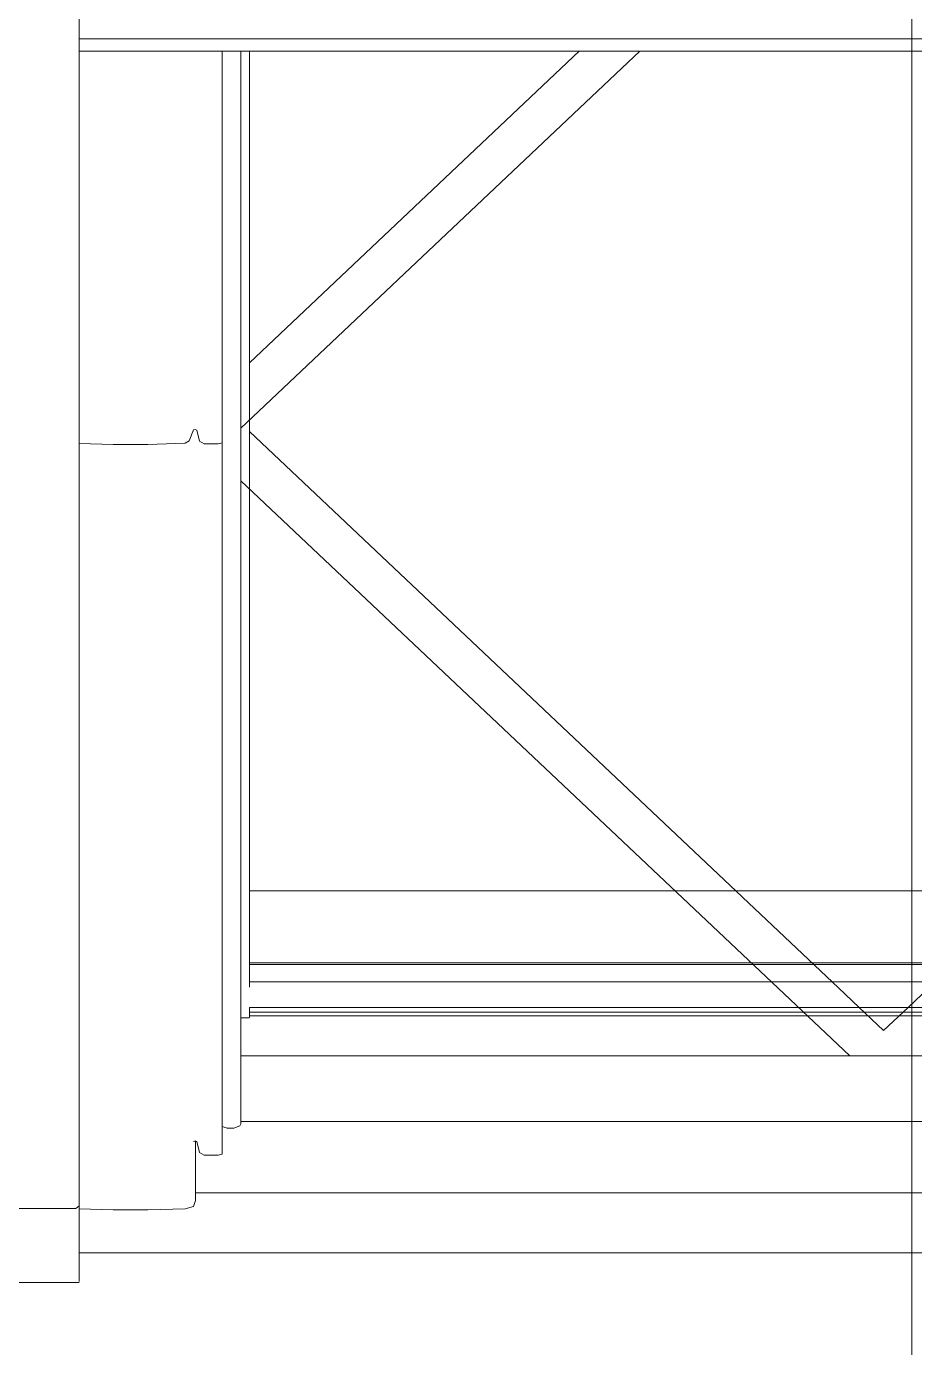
# Model space of a CAD drawing. Header units: metres. Extents: x -3 to 171, y -23 to 41.
# Drawn here: x 17.07 to 17.486, y -15.078 to -14.458 of the extents above; entities that cross this region are included whole.
import ezdxf

# ---------------------------------------------------------------- set-up
doc = ezdxf.new("R2010")
doc.units = ezdxf.units.M
doc.header["$MEASUREMENT"] = 0
doc.set_wipeout_variables(frame=1)
for name, pattern in [('Achse', [0.004, 0.002, -0.001, 0, -0.001]), ('Baufluchtlinie', [0.013, 0.008, -0.005]), ('Schnittlinie', [0.006, 0.003, -0.0015, 0, -0.0015]), ('Wipeout_Contour', [1, 0, -1])]:
    doc.linetypes.add(name, pattern=pattern)
for name, color, linetype in [('6._Dach PP STG1_1_000 Achsraster', 7, 'Continuous'), ('6._Dach PP STG1_1_325 Dachfenster', 7, 'Continuous'), ('6._Dach PP STG1_1_851 Marker Schnitt', 7, 'Continuous'), ('6._Dach PP STG1_1_Neubau_840 Baulinien', 7, 'Continuous')]:
    doc.layers.add(name, color=color, linetype=linetype)

msp = doc.modelspace()

# ---------------------------------------------------------------- linework, layer by layer
at = {"layer": '6._Dach PP STG1_1_000 Achsraster', "color": 5, "linetype": 'Achse', "lineweight": 0, "ltscale": 1000}
msp.add_line((-1.5, -15), (21, -15), dxfattribs=at)
at = {"layer": '6._Dach PP STG1_1_Neubau_840 Baulinien', "color": 1, "linetype": 'Baufluchtlinie', "lineweight": 25, "ltscale": 1000, "true_color": 0xfb0106, "flags": 128}
msp.add_lwpolyline([(-3.0225, -14.98287), (0, -15), (18.98764, -15.00055), (22.9775, -15.00378)], dxfattribs=at)

# ---------------------------------------------------------------- wipeouts: each hides what was drawn before it
at = {"color": 254, "linetype": 'Wipeout_Contour', "lineweight": 0, "ltscale": 89.873695}
msp.add_wipeout([(17.09465, -14.65366), (17.11055, -14.65417), (17.11055, -14.46976), (17.09465, -14.46976)], dxfattribs=at).dxf.layer = '6._Dach PP STG1_1_325 Dachfenster'
at = {"color": 254, "linetype": 'Wipeout_Contour', "lineweight": 0, "ltscale": 89.973814}
msp.add_wipeout([(17.12675, -14.65417), (17.14435, -14.6536), (17.14435, -14.46976), (17.12675, -14.46976)], dxfattribs=at).dxf.layer = '6._Dach PP STG1_1_325 Dachfenster'
at = {"color": 254, "linetype": 'Wipeout_Contour', "lineweight": 0, "ltscale": 90.039331}
msp.add_wipeout([(17.15975, -14.46976), (17.15315, -14.46976), (17.15315, -14.65389), (17.15975, -14.65389)], dxfattribs=at).dxf.layer = '6._Dach PP STG1_1_325 Dachfenster'
at = {"color": 254, "linetype": 'Wipeout_Contour', "lineweight": 0, "ltscale": 136.089654}
msp.add_wipeout([(17.16995, -14.46976), (17.16995, -14.97371), (17.17045, -14.97286), (17.17045, -14.97173), (17.17035, -14.94988), (17.17045, -14.46976)], dxfattribs=at).dxf.layer = '6._Dach PP STG1_1_325 Dachfenster'
at = {"color": 254, "linetype": 'Wipeout_Contour', "lineweight": 0, "ltscale": 92.23363}
msp.add_wipeout([(17.09465, -15.03311), (17.84905, -15.03311), (17.84905, -15.02858), (17.09465, -15.02858)], dxfattribs=at).dxf.layer = '6._Dach PP STG1_1_325 Dachfenster'
at = {"color": 254, "linetype": 'Wipeout_Contour', "lineweight": 0, "ltscale": 68.960474}
msp.add_wipeout([(17.04916, -15.04719), (17.09465, -15.04719), (17.05045, -15.04683)], dxfattribs=at).dxf.layer = '6._Dach PP STG1_1_325 Dachfenster'

# ---------------------------------------------------------------- next in the draw order: wipeouts: each hides what was drawn before it
at = {"color": 254, "linetype": 'Wipeout_Contour', "lineweight": 0, "ltscale": 89.924731}
msp.add_wipeout([(17.11055, -14.46976), (17.11055, -14.65417), (17.12675, -14.65417), (17.12675, -14.46976)], dxfattribs=at).dxf.layer = '6._Dach PP STG1_1_325 Dachfenster'
at = {"color": 254, "linetype": 'Wipeout_Contour', "lineweight": 0, "ltscale": 90.000141}
msp.add_wipeout([(17.14435, -14.6536), (17.14615, -14.65254), (17.14615, -14.46976), (17.14435, -14.46976)], dxfattribs=at).dxf.layer = '6._Dach PP STG1_1_325 Dachfenster'
at = {"color": 254, "linetype": 'Wipeout_Contour', "lineweight": 0, "ltscale": 90.020644}
msp.add_wipeout([(17.15105, -14.65261), (17.15315, -14.65389), (17.15315, -14.46976), (17.15105, -14.46976)], dxfattribs=at).dxf.layer = '6._Dach PP STG1_1_325 Dachfenster'
at = {"color": 254, "linetype": 'Wipeout_Contour', "lineweight": 0, "ltscale": 90.050055}
msp.add_wipeout([(17.15975, -14.65389), (17.16165, -14.65339), (17.16165, -14.46976), (17.15975, -14.46976)], dxfattribs=at).dxf.layer = '6._Dach PP STG1_1_325 Dachfenster'
at = {"color": 254, "linetype": 'Wipeout_Contour', "lineweight": 0, "ltscale": 90.500121}
msp.add_wipeout([(17.16715, -14.46976), (17.16715, -14.97484), (17.16995, -14.97371), (17.16995, -14.46976)], dxfattribs=at).dxf.layer = '6._Dach PP STG1_1_325 Dachfenster'
at = {"color": 254, "linetype": 'Wipeout_Contour', "lineweight": 0, "ltscale": 367.599634}
msp.add_wipeout([(17.09465, -15.01269), (17.09465, -15.02356), (17.84905, -15.02356), (17.84905, -15.01269), (17.83315, -15.0132), (17.81695, -15.0132), (17.79935, -15.01264), (17.79555, -15.01158), (17.79455, -15.00882), (17.79455, -15.00525), (17.14915, -15.00525), (17.14915, -15.00882), (17.14815, -15.01158), (17.14435, -15.01264), (17.12675, -15.0132), (17.11055, -15.0132)], dxfattribs=at).dxf.layer = '6._Dach PP STG1_1_325 Dachfenster'
at = {"color": 254, "linetype": 'Wipeout_Contour', "lineweight": 0, "ltscale": 68.769437}
msp.add_wipeout([(17.84905, -15.03311), (17.09465, -15.03311), (17.84905, -15.03339)], dxfattribs=at).dxf.layer = '6._Dach PP STG1_1_325 Dachfenster'
at = {"color": 254, "linetype": 'Wipeout_Contour', "lineweight": 0, "ltscale": 91.024257}
msp.add_wipeout([(17.05186, -15.04449), (17.05045, -15.04683), (17.09465, -15.04683), (17.09465, -15.04449)], dxfattribs=at).dxf.layer = '6._Dach PP STG1_1_325 Dachfenster'

# ---------------------------------------------------------------- next in the draw order: wipeouts: each hides what was drawn before it
at = {"color": 254, "linetype": 'Wipeout_Contour', "lineweight": 0, "ltscale": 89.997366}
msp.add_wipeout([(17.14975, -14.46976), (17.14975, -14.64745), (17.15105, -14.65261), (17.15105, -14.46976)], dxfattribs=at).dxf.layer = '6._Dach PP STG1_1_325 Dachfenster'
at = {"color": 254, "linetype": 'Wipeout_Contour', "lineweight": 0, "ltscale": 90.554442}
msp.add_wipeout([(17.09465, -14.65366), (17.09465, -14.98738), (17.11055, -14.98789), (17.11055, -14.65417)], dxfattribs=at).dxf.layer = '6._Dach PP STG1_1_325 Dachfenster'
at = {"color": 254, "linetype": 'Wipeout_Contour', "lineweight": 0, "ltscale": 90.728796}
msp.add_wipeout([(17.15975, -14.98757), (17.16165, -14.98708), (17.16165, -14.65339), (17.15975, -14.65389)], dxfattribs=at).dxf.layer = '6._Dach PP STG1_1_325 Dachfenster'
at = {"color": 254, "linetype": 'Wipeout_Contour', "lineweight": 0, "ltscale": 69.05503}
msp.add_wipeout([(17.17045, -14.9409), (17.45598, -14.9409), (17.17045, -14.67124)], dxfattribs=at).dxf.layer = '6._Dach PP STG1_1_325 Dachfenster'
at = {"color": 254, "linetype": 'Wipeout_Contour', "lineweight": 0, "ltscale": 92.220304}
msp.add_wipeout([(17.09465, -15.02462), (17.09465, -15.02689), (17.84905, -15.02689), (17.84905, -15.02462)], dxfattribs=at).dxf.layer = '6._Dach PP STG1_1_325 Dachfenster'
at = {"color": 254, "linetype": 'Wipeout_Contour', "lineweight": 0, "ltscale": 91.024566}
msp.add_wipeout([(17.05186, -15.04449), (17.09465, -15.04449), (17.09465, -15.04027), (17.05282, -15.04027)], dxfattribs=at).dxf.layer = '6._Dach PP STG1_1_325 Dachfenster'

# ---------------------------------------------------------------- next in the draw order: linework, layer by layer
at = {"layer": '6._Dach PP STG1_1_325 Dachfenster', "color": 7, "linetype": 'Continuous', "lineweight": 13, "ltscale": 1000, "flags": 128}
msp.add_lwpolyline([(17.09465, -15.04719), (17.04916, -15.04719), (17.01905, -15.04719)], dxfattribs=at)

# ---------------------------------------------------------------- next in the draw order: wipeouts: each hides what was drawn before it
at = {"color": 254, "linetype": 'Wipeout_Contour', "lineweight": 0, "ltscale": 90.231565}
msp.add_wipeout([(17.05615, -15.01247), (17.09295, -15.01247), (17.09295, -14.44058), (17.05615, -14.44058)], dxfattribs=at).dxf.layer = '6._Dach PP STG1_1_325 Dachfenster'
at = {"color": 254, "linetype": 'Wipeout_Contour', "lineweight": 0, "ltscale": 89.986762}
msp.add_wipeout([(17.14615, -14.46976), (17.14615, -14.65254), (17.14815, -14.64738), (17.14815, -14.46976)], dxfattribs=at).dxf.layer = '6._Dach PP STG1_1_325 Dachfenster'
at = {"color": 254, "linetype": 'Wipeout_Contour', "lineweight": 0, "ltscale": 182.36281}
msp.add_wipeout([(17.17045, -14.67124), (17.45598, -14.9409), (17.48773, -14.9409), (17.77325, -14.67124), (17.77325, -14.6465), (17.58611, -14.46976), (17.35759, -14.46976), (17.17045, -14.6465)], dxfattribs=at).dxf.layer = '6._Dach PP STG1_1_325 Dachfenster'
at = {"color": 254, "linetype": 'Wipeout_Contour', "lineweight": 0, "ltscale": 90.603637}
msp.add_wipeout([(17.11055, -14.65417), (17.11055, -14.98789), (17.12675, -14.98789), (17.12675, -14.65417)], dxfattribs=at).dxf.layer = '6._Dach PP STG1_1_325 Dachfenster'
at = {"color": 254, "linetype": 'Wipeout_Contour', "lineweight": 0, "ltscale": 90.717011}
msp.add_wipeout([(17.15315, -14.98757), (17.15975, -14.98757), (17.15975, -14.65389), (17.15315, -14.65389)], dxfattribs=at).dxf.layer = '6._Dach PP STG1_1_325 Dachfenster'
at = {"color": 254, "linetype": 'Wipeout_Contour', "lineweight": 0, "ltscale": 92.225455}
msp.add_wipeout([(17.09465, -15.02689), (17.09465, -15.02858), (17.84905, -15.02858), (17.84905, -15.02689)], dxfattribs=at).dxf.layer = '6._Dach PP STG1_1_325 Dachfenster'

# ---------------------------------------------------------------- next in the draw order: linework, layer by layer
at = {"layer": '6._Dach PP STG1_1_325 Dachfenster', "color": 7, "linetype": 'Continuous', "lineweight": 13, "ltscale": 1000, "flags": 128}
for points in [[(17.47185, -14.92902), (17.48331, -14.9182), (17.49304, -14.90901), (17.76929, -14.64812)], [(17.76915, -14.86354), (17.17455, -14.86354)], [(17.76915, -14.89727), (17.17455, -14.89727)], [(17.76915, -14.89805), (17.17455, -14.89805)], [(17.76915, -14.90618), (17.17455, -14.90618)], [(17.76929, -14.9182), (17.17442, -14.9182)], [(17.17455, -14.92294), (17.17455, -14.9182)], [(17.76915, -14.9204), (17.17455, -14.9204)], [(17.17045, -14.92315), (17.17435, -14.92315)], [(17.76915, -14.92209), (17.17455, -14.92209)]]:
    msp.add_lwpolyline(points, dxfattribs=at)

# ---------------------------------------------------------------- next in the draw order: wipeouts: each hides what was drawn before it
at = {"color": 254, "linetype": 'Wipeout_Contour', "lineweight": 0, "ltscale": 90.286763}
msp.add_wipeout([(17.09295, -14.44058), (17.09295, -15.01247), (17.09465, -15.01121), (17.09465, -14.44058)], dxfattribs=at).dxf.layer = '6._Dach PP STG1_1_325 Dachfenster'
at = {"color": 254, "linetype": 'Wipeout_Contour', "lineweight": 0, "ltscale": 90.005591}
msp.add_wipeout([(17.14815, -14.46976), (17.14815, -14.64738), (17.14895, -14.64717), (17.14895, -14.46976)], dxfattribs=at).dxf.layer = '6._Dach PP STG1_1_325 Dachfenster'
at = {"color": 254, "linetype": 'Wipeout_Contour', "lineweight": 0, "ltscale": 90.483495}
msp.add_wipeout([(17.16165, -14.46976), (17.16165, -14.97409), (17.16405, -14.97491), (17.16405, -14.46976)], dxfattribs=at).dxf.layer = '6._Dach PP STG1_1_325 Dachfenster'
at = {"color": 254, "linetype": 'Wipeout_Contour', "lineweight": 0, "ltscale": 67.695452}
msp.add_wipeout([(17.17045, -14.46976), (17.17045, -14.6465), (17.35759, -14.46976)], dxfattribs=at).dxf.layer = '6._Dach PP STG1_1_325 Dachfenster'
at = {"color": 254, "linetype": 'Wipeout_Contour', "lineweight": 0, "ltscale": 90.653948}
msp.add_wipeout([(17.12675, -14.65417), (17.12675, -14.98789), (17.14435, -14.98732), (17.14435, -14.6536)], dxfattribs=at).dxf.layer = '6._Dach PP STG1_1_325 Dachfenster'
at = {"color": 254, "linetype": 'Wipeout_Contour', "lineweight": 0, "ltscale": 92.215946}
msp.add_wipeout([(17.09465, -15.02462), (17.84905, -15.02462), (17.84905, -15.02356), (17.09465, -15.02356)], dxfattribs=at).dxf.layer = '6._Dach PP STG1_1_325 Dachfenster'
at = {"color": 254, "linetype": 'Wipeout_Contour', "lineweight": 0, "ltscale": 90.999285}
msp.add_wipeout([(17.05282, -15.04027), (17.09465, -15.04027), (17.09465, -15.02775), (17.05403, -15.02775)], dxfattribs=at).dxf.layer = '6._Dach PP STG1_1_325 Dachfenster'

# ---------------------------------------------------------------- next in the draw order: linework, layer by layer
at = {"layer": '6._Dach PP STG1_1_325 Dachfenster', "color": 7, "linetype": 'Continuous', "lineweight": 13, "ltscale": 1000, "flags": 128}
for points in [[(17.47185, -14.92902), (17.4604, -14.9182), (17.45066, -14.90901), (17.17442, -14.64812)], [(17.09465, -15.03339), (17.84905, -15.03339)]]:
    msp.add_lwpolyline(points, dxfattribs=at)

# ---------------------------------------------------------------- next in the draw order: wipeouts: each hides what was drawn before it
at = {"color": 254, "linetype": 'Wipeout_Contour', "lineweight": 0, "ltscale": 90.759444}
msp.add_wipeout([(17.09465, -14.46042), (17.84905, -14.46042), (17.84905, -14.45811), (17.09465, -14.45811)], dxfattribs=at).dxf.layer = '6._Dach PP STG1_1_325 Dachfenster'
at = {"color": 254, "linetype": 'Wipeout_Contour', "lineweight": 0, "ltscale": 90.007842}
msp.add_wipeout([(17.14895, -14.64717), (17.14975, -14.64745), (17.14975, -14.46976), (17.14895, -14.46976)], dxfattribs=at).dxf.layer = '6._Dach PP STG1_1_325 Dachfenster'
at = {"color": 254, "linetype": 'Wipeout_Contour', "lineweight": 0, "ltscale": 90.49339}
msp.add_wipeout([(17.16405, -14.46976), (17.16405, -14.97491), (17.16715, -14.97484), (17.16715, -14.46976)], dxfattribs=at).dxf.layer = '6._Dach PP STG1_1_325 Dachfenster'
at = {"color": 254, "linetype": 'Wipeout_Contour', "lineweight": 0, "ltscale": 91.067015}
msp.add_wipeout([(17.12675, -14.98789), (17.11055, -14.98789), (17.11055, -15.0132), (17.12675, -15.0132)], dxfattribs=at).dxf.layer = '6._Dach PP STG1_1_325 Dachfenster'

# ---------------------------------------------------------------- next in the draw order: wipeouts: each hides what was drawn before it
at = {"color": 254, "linetype": 'Wipeout_Contour', "lineweight": 0, "ltscale": 90.778636}
msp.add_wipeout([(17.09465, -14.46389), (17.09465, -14.46963), (17.84905, -14.46963), (17.84905, -14.46389)], dxfattribs=at).dxf.layer = '6._Dach PP STG1_1_325 Dachfenster'
at = {"color": 254, "linetype": 'Wipeout_Contour', "lineweight": 0, "ltscale": 90.68845}
msp.add_wipeout([(17.14975, -14.98114), (17.15105, -14.9863), (17.15105, -14.65261), (17.14975, -14.64745)], dxfattribs=at).dxf.layer = '6._Dach PP STG1_1_325 Dachfenster'
at = {"color": 254, "linetype": 'Wipeout_Contour', "lineweight": 0, "ltscale": 91.01801}
msp.add_wipeout([(17.09465, -14.98738), (17.09465, -15.01269), (17.11055, -15.0132), (17.11055, -14.98789)], dxfattribs=at).dxf.layer = '6._Dach PP STG1_1_325 Dachfenster'

# ---------------------------------------------------------------- next in the draw order: wipeouts: each hides what was drawn before it
at = {"color": 254, "linetype": 'Wipeout_Contour', "lineweight": 0, "ltscale": 90.769288}
msp.add_wipeout([(17.09465, -14.46237), (17.09465, -14.46389), (17.84905, -14.46389), (17.84905, -14.46237)], dxfattribs=at).dxf.layer = '6._Dach PP STG1_1_325 Dachfenster'
at = {"color": 254, "linetype": 'Wipeout_Contour', "lineweight": 0, "ltscale": 68.511786}
msp.add_wipeout([(17.09465, -14.46976), (17.84905, -14.46976), (17.09465, -14.46963)], dxfattribs=at).dxf.layer = '6._Dach PP STG1_1_325 Dachfenster'
at = {"color": 254, "linetype": 'Wipeout_Contour', "lineweight": 0, "ltscale": 90.702052}
msp.add_wipeout([(17.15105, -14.9863), (17.15315, -14.98757), (17.15315, -14.65389), (17.15105, -14.65261)], dxfattribs=at).dxf.layer = '6._Dach PP STG1_1_325 Dachfenster'
at = {"color": 254, "linetype": 'Wipeout_Contour', "lineweight": 0, "ltscale": 114.263536}
msp.add_wipeout([(17.05403, -15.02775), (17.09465, -15.02775), (17.09465, -15.01304), (17.05466, -15.01304), (17.05415, -15.02455)], dxfattribs=at).dxf.layer = '6._Dach PP STG1_1_325 Dachfenster'

# ---------------------------------------------------------------- next in the draw order: linework, layer by layer
at = {"layer": '6._Dach PP STG1_1_325 Dachfenster', "color": 7, "linetype": 'Continuous', "lineweight": 13, "ltscale": 1000, "flags": 128}
for points in [[(17.84905, -14.46976), (17.09465, -14.46976)], [(17.35759, -14.46976), (17.17045, -14.6465)], [(17.32914, -14.46976), (17.17442, -14.61588)], [(17.17455, -14.90873), (17.17455, -14.46976)], [(17.16165, -14.65339), (17.15975, -14.65389), (17.15315, -14.65389)]]:
    msp.add_lwpolyline(points, dxfattribs=at)

# ---------------------------------------------------------------- next in the draw order: wipeouts: each hides what was drawn before it
at = {"color": 254, "linetype": 'Wipeout_Contour', "lineweight": 0, "ltscale": 90.764872}
msp.add_wipeout([(17.09465, -14.46237), (17.84905, -14.46237), (17.84905, -14.46042), (17.09465, -14.46042)], dxfattribs=at).dxf.layer = '6._Dach PP STG1_1_325 Dachfenster'
at = {"color": 254, "linetype": 'Wipeout_Contour', "lineweight": 0, "ltscale": 90.678151}
msp.add_wipeout([(17.14895, -14.98085), (17.14975, -14.98114), (17.14975, -14.64745), (17.14895, -14.64717)], dxfattribs=at).dxf.layer = '6._Dach PP STG1_1_325 Dachfenster'
at = {"color": 254, "linetype": 'Wipeout_Contour', "lineweight": 0, "ltscale": 90.792398}
msp.add_wipeout([(17.05452, -15.01247), (17.09465, -15.01262), (17.09465, -15.01121), (17.09295, -15.01247)], dxfattribs=at).dxf.layer = '6._Dach PP STG1_1_325 Dachfenster'

# ---------------------------------------------------------------- next in the draw order: linework, layer by layer
at = {"layer": '6._Dach PP STG1_1_325 Dachfenster', "color": 7, "linetype": 'Continuous', "lineweight": 13, "ltscale": 1000, "flags": 128}
for points in [[(17.09465, -15.01121), (17.09465, -14.44058)], [(17.84905, -14.46389), (17.09465, -14.46389)], [(17.09295, -15.01247), (17.05615, -15.01247), (17.02075, -15.01247)], [(17.09295, -15.01247), (17.09465, -15.01121)], [(17.09465, -15.01121), (17.09465, -15.01262)], [(17.09465, -15.01304), (17.09465, -15.02775), (17.09465, -15.04027), (17.09465, -15.04449), (17.09465, -15.04683)]]:
    msp.add_lwpolyline(points, dxfattribs=at)

# ---------------------------------------------------------------- next in the draw order: wipeouts: each hides what was drawn before it
at = {"color": 254, "linetype": 'Wipeout_Contour', "lineweight": 0, "ltscale": 90.67565}
msp.add_wipeout([(17.14815, -14.64738), (17.14815, -14.9811), (17.14895, -14.98085), (17.14895, -14.64717)], dxfattribs=at).dxf.layer = '6._Dach PP STG1_1_325 Dachfenster'

# ---------------------------------------------------------------- next in the draw order: wipeouts: each hides what was drawn before it
at = {"color": 254, "linetype": 'Wipeout_Contour', "lineweight": 0, "ltscale": 90.680745}
msp.add_wipeout([(17.14615, -14.65254), (17.14435, -14.6536), (17.14435, -14.98732), (17.14615, -14.98626)], dxfattribs=at).dxf.layer = '6._Dach PP STG1_1_325 Dachfenster'

# ---------------------------------------------------------------- next in the draw order: wipeouts: each hides what was drawn before it
at = {"color": 254, "linetype": 'Wipeout_Contour', "lineweight": 0, "ltscale": 90.677801}
msp.add_wipeout([(17.14615, -14.65254), (17.14615, -14.98626), (17.14815, -14.9811), (17.14815, -14.64738)], dxfattribs=at).dxf.layer = '6._Dach PP STG1_1_325 Dachfenster'

# ---------------------------------------------------------------- next in the draw order: linework, layer by layer
at = {"layer": '6._Dach PP STG1_1_325 Dachfenster', "color": 7, "linetype": 'Continuous', "lineweight": 13, "ltscale": 1000, "flags": 128}
for points in [[(17.14815, -14.64738), (17.14615, -14.65254)], [(17.14895, -14.64717), (17.14815, -14.64738)], [(17.14975, -14.64745), (17.14895, -14.64717)], [(17.15105, -14.65261), (17.14975, -14.64745)], [(17.14435, -14.6536), (17.12675, -14.65417), (17.11055, -14.65417), (17.09465, -14.65366)], [(17.14615, -14.65254), (17.14435, -14.6536)], [(17.15315, -14.65389), (17.15105, -14.65261)]]:
    msp.add_lwpolyline(points, dxfattribs=at)

# ---------------------------------------------------------------- next in the draw order: wipeouts: each hides what was drawn before it
at = {"color": 254, "linetype": 'Wipeout_Contour', "lineweight": 0, "ltscale": 91.116126}
msp.add_wipeout([(17.12675, -15.0132), (17.14435, -15.01264), (17.14435, -14.98732), (17.12675, -14.98789)], dxfattribs=at).dxf.layer = '6._Dach PP STG1_1_325 Dachfenster'

# ---------------------------------------------------------------- next in the draw order: wipeouts: each hides what was drawn before it
at = {"color": 254, "linetype": 'Wipeout_Contour', "lineweight": 0, "ltscale": 69.049454}
msp.add_wipeout([(17.14435, -15.01264), (17.14815, -15.01158), (17.14435, -14.98732)], dxfattribs=at).dxf.layer = '6._Dach PP STG1_1_325 Dachfenster'

# ---------------------------------------------------------------- next in the draw order: wipeouts: each hides what was drawn before it
at = {"color": 254, "linetype": 'Wipeout_Contour', "lineweight": 0, "ltscale": 90.949463}
msp.add_wipeout([(17.14815, -14.98117), (17.14615, -14.98626), (17.14815, -15.01149), (17.14915, -15.00882)], dxfattribs=at).dxf.layer = '6._Dach PP STG1_1_325 Dachfenster'

# ---------------------------------------------------------------- next in the draw order: wipeouts: each hides what was drawn before it
at = {"color": 254, "linetype": 'Wipeout_Contour', "lineweight": 0, "ltscale": 68.076911}
msp.add_wipeout([(17.14615, -14.98626), (17.14435, -14.98732), (17.14815, -15.01158)], dxfattribs=at).dxf.layer = '6._Dach PP STG1_1_325 Dachfenster'

# ---------------------------------------------------------------- next in the draw order: wipeouts: each hides what was drawn before it
at = {"color": 254, "linetype": 'Wipeout_Contour', "lineweight": 0, "ltscale": 90.407348}
msp.add_wipeout([(17.14815, -14.98117), (17.14915, -15.00882), (17.14915, -14.98092), (17.14825, -14.98104)], dxfattribs=at).dxf.layer = '6._Dach PP STG1_1_325 Dachfenster'

# ---------------------------------------------------------------- next in the draw order: linework, layer by layer
at = {"layer": '6._Dach PP STG1_1_325 Dachfenster', "color": 7, "linetype": 'Continuous', "lineweight": 13, "ltscale": 1000, "flags": 128}
for points in [[(17.14815, -15.01158), (17.14435, -15.01264), (17.12675, -15.0132), (17.11055, -15.0132), (17.09465, -15.01269)], [(17.14915, -15.00882), (17.14815, -15.01158)]]:
    msp.add_lwpolyline(points, dxfattribs=at)

# ---------------------------------------------------------------- next in the draw order: wipeouts: each hides what was drawn before it
at = {"color": 254, "linetype": 'Wipeout_Contour', "lineweight": 0, "ltscale": 92.14757}
msp.add_wipeout([(17.14915, -14.99323), (17.14915, -15.00518), (17.79455, -15.00518), (17.79455, -14.99323)], dxfattribs=at).dxf.layer = '6._Dach PP STG1_1_325 Dachfenster'

# ---------------------------------------------------------------- next in the draw order: linework, layer by layer
at = {"layer": '6._Dach PP STG1_1_325 Dachfenster', "color": 7, "linetype": 'Continuous', "lineweight": 13, "ltscale": 1000, "flags": 128}
msp.add_lwpolyline([(17.79455, -15.00525), (17.14915, -15.00525)], dxfattribs=at)

# ---------------------------------------------------------------- next in the draw order: wipeouts: each hides what was drawn before it
at = {"color": 254, "linetype": 'Wipeout_Contour', "lineweight": 0, "ltscale": 367.880735}
msp.add_wipeout([(17.14975, -14.98114), (17.14915, -14.98092), (17.14915, -14.99323), (17.79455, -14.99323), (17.79455, -14.98092), (17.79395, -14.98114), (17.79265, -14.9863), (17.79055, -14.98757), (17.78395, -14.98757), (17.78205, -14.98708), (17.78205, -14.97866), (17.16165, -14.97866), (17.16165, -14.98708), (17.15975, -14.98757), (17.15315, -14.98757), (17.15105, -14.9863)], dxfattribs=at).dxf.layer = '6._Dach PP STG1_1_325 Dachfenster'

# ---------------------------------------------------------------- next in the draw order: linework, layer by layer
at = {"layer": '6._Dach PP STG1_1_325 Dachfenster', "color": 7, "linetype": 'Continuous', "lineweight": 13, "ltscale": 1000, "flags": 128}
for points in [[(17.14825, -14.98104), (17.14895, -14.98085)], [(17.14895, -14.98085), (17.14975, -14.98114)], [(17.14915, -14.98092), (17.14915, -15.00882)], [(17.14975, -14.98114), (17.15105, -14.9863)], [(17.15105, -14.9863), (17.15315, -14.98757)], [(17.15315, -14.98757), (17.15975, -14.98757), (17.16165, -14.98708)]]:
    msp.add_lwpolyline(points, dxfattribs=at)

# ---------------------------------------------------------------- next in the draw order: wipeouts: each hides what was drawn before it
at = {"color": 254, "linetype": 'Wipeout_Contour', "lineweight": 0, "ltscale": 321.153609}
msp.add_wipeout([(17.16165, -14.97866), (17.78205, -14.97866), (17.78205, -14.97409), (17.77965, -14.97491), (17.77655, -14.97484), (17.77375, -14.97371), (17.77325, -14.97286), (17.77325, -14.97173), (17.17045, -14.97173), (17.17045, -14.97286), (17.16995, -14.97371), (17.16715, -14.97484), (17.16405, -14.97491), (17.16165, -14.97409)], dxfattribs=at).dxf.layer = '6._Dach PP STG1_1_325 Dachfenster'

# ---------------------------------------------------------------- next in the draw order: linework, layer by layer
at = {"layer": '6._Dach PP STG1_1_325 Dachfenster', "color": 7, "linetype": 'Continuous', "lineweight": 13, "ltscale": 1000, "flags": 128}
for points in [[(17.16165, -14.98708), (17.16165, -14.65339), (17.16165, -14.46976)], [(17.16405, -14.97491), (17.16165, -14.97409)], [(17.16715, -14.97484), (17.16405, -14.97491)]]:
    msp.add_lwpolyline(points, dxfattribs=at)

# ---------------------------------------------------------------- next in the draw order: wipeouts: each hides what was drawn before it
at = {"color": 254, "linetype": 'Wipeout_Contour', "lineweight": 0, "ltscale": 69.539842}
msp.add_wipeout([(17.17035, -14.97173), (17.77335, -14.97173), (17.17035, -14.97152)], dxfattribs=at).dxf.layer = '6._Dach PP STG1_1_325 Dachfenster'

# ---------------------------------------------------------------- next in the draw order: wipeouts: each hides what was drawn before it
at = {"color": 254, "linetype": 'Wipeout_Contour', "lineweight": 0, "ltscale": 92.060274}
msp.add_wipeout([(17.17035, -14.96091), (17.17035, -14.97152), (17.77335, -14.97152), (17.77335, -14.96091)], dxfattribs=at).dxf.layer = '6._Dach PP STG1_1_325 Dachfenster'

# ---------------------------------------------------------------- next in the draw order: linework, layer by layer
at = {"layer": '6._Dach PP STG1_1_325 Dachfenster', "color": 7, "linetype": 'Continuous', "lineweight": 13, "ltscale": 1000, "flags": 128}
for points in [[(17.16995, -14.97371), (17.16715, -14.97484)], [(17.17045, -14.97286), (17.16995, -14.97371)], [(17.77335, -14.97173), (17.17035, -14.97173)], [(17.17045, -14.97286), (17.17045, -14.97173)]]:
    msp.add_lwpolyline(points, dxfattribs=at)

# ---------------------------------------------------------------- next in the draw order: wipeouts: each hides what was drawn before it
at = {"color": 254, "linetype": 'Wipeout_Contour', "lineweight": 0, "ltscale": 92.040733}
msp.add_wipeout([(17.17035, -14.96091), (17.77335, -14.96091), (17.77335, -14.9566), (17.17035, -14.9566)], dxfattribs=at).dxf.layer = '6._Dach PP STG1_1_325 Dachfenster'

# ---------------------------------------------------------------- next in the draw order: wipeouts: each hides what was drawn before it
at = {"color": 254, "linetype": 'Wipeout_Contour', "lineweight": 0, "ltscale": 92.028612}
msp.add_wipeout([(17.17035, -14.95158), (17.17035, -14.9566), (17.77335, -14.9566), (17.77335, -14.95158)], dxfattribs=at).dxf.layer = '6._Dach PP STG1_1_325 Dachfenster'

# ---------------------------------------------------------------- next in the draw order: wipeouts: each hides what was drawn before it
at = {"color": 254, "linetype": 'Wipeout_Contour', "lineweight": 0, "ltscale": 161.1657}
msp.add_wipeout([(17.17035, -14.94988), (17.17035, -14.95073), (17.77335, -14.95073), (17.77335, -14.94988), (17.77325, -14.94882), (17.17045, -14.94882), (17.17045, -14.94961)], dxfattribs=at).dxf.layer = '6._Dach PP STG1_1_325 Dachfenster'

# ---------------------------------------------------------------- next in the draw order: wipeouts: each hides what was drawn before it
at = {"color": 254, "linetype": 'Wipeout_Contour', "lineweight": 0, "ltscale": 92.020892}
msp.add_wipeout([(17.17035, -14.95158), (17.77335, -14.95158), (17.77335, -14.95073), (17.17035, -14.95073)], dxfattribs=at).dxf.layer = '6._Dach PP STG1_1_325 Dachfenster'

# ---------------------------------------------------------------- next in the draw order: wipeouts: each hides what was drawn before it
at = {"color": 254, "linetype": 'Wipeout_Contour', "lineweight": 0, "ltscale": 92.01345}
msp.add_wipeout([(17.17045, -14.94776), (17.17045, -14.94882), (17.77325, -14.94882), (17.77325, -14.94776)], dxfattribs=at).dxf.layer = '6._Dach PP STG1_1_325 Dachfenster'

# ---------------------------------------------------------------- next in the draw order: wipeouts: each hides what was drawn before it
at = {"color": 254, "linetype": 'Wipeout_Contour', "lineweight": 0, "ltscale": 92.011239}
msp.add_wipeout([(17.17045, -14.94712), (17.17045, -14.94776), (17.77325, -14.94776), (17.77325, -14.94712)], dxfattribs=at).dxf.layer = '6._Dach PP STG1_1_325 Dachfenster'

# ---------------------------------------------------------------- next in the draw order: wipeouts: each hides what was drawn before it
at = {"color": 254, "linetype": 'Wipeout_Contour', "lineweight": 0, "ltscale": 92.009485}
msp.add_wipeout([(17.17045, -14.94642), (17.17045, -14.94712), (17.77325, -14.94712), (17.77325, -14.94642)], dxfattribs=at).dxf.layer = '6._Dach PP STG1_1_325 Dachfenster'

# ---------------------------------------------------------------- next in the draw order: linework, layer by layer
at = {"layer": '6._Dach PP STG1_1_325 Dachfenster', "color": 7, "linetype": 'Continuous', "lineweight": 13, "ltscale": 1000, "flags": 128}
msp.add_lwpolyline([(17.17035, -14.97152), (17.17035, -14.96091), (17.17035, -14.9566), (17.17035, -14.95158), (17.17035, -14.95073), (17.17035, -14.94988)], dxfattribs=at)

# ---------------------------------------------------------------- next in the draw order: wipeouts: each hides what was drawn before it
at = {"color": 254, "linetype": 'Wipeout_Contour', "lineweight": 0, "ltscale": 92.001593}
msp.add_wipeout([(17.17045, -14.94097), (17.17045, -14.94642), (17.77325, -14.94642), (17.77325, -14.94097)], dxfattribs=at).dxf.layer = '6._Dach PP STG1_1_325 Dachfenster'

# ---------------------------------------------------------------- next in the draw order: linework, layer by layer
at = {"layer": '6._Dach PP STG1_1_325 Dachfenster', "color": 7, "linetype": 'Continuous', "lineweight": 13, "ltscale": 1000, "flags": 128}
for points in [[(17.17045, -14.94961), (17.17045, -14.46976)], [(17.45598, -14.9409), (17.17045, -14.67124)], [(17.77325, -14.9409), (17.17045, -14.9409)], [(17.77325, -14.94097), (17.17045, -14.94097)]]:
    msp.add_lwpolyline(points, dxfattribs=at)
at = {"layer": '6._Dach PP STG1_1_851 Marker Schnitt', "color": 7, "linetype": 'Schnittlinie', "lineweight": 13, "ltscale": 1000}
msp.add_line((17.48506, 4.805), (17.48506, -22.52309), dxfattribs=at)

doc.saveas('drawing.dxf')
